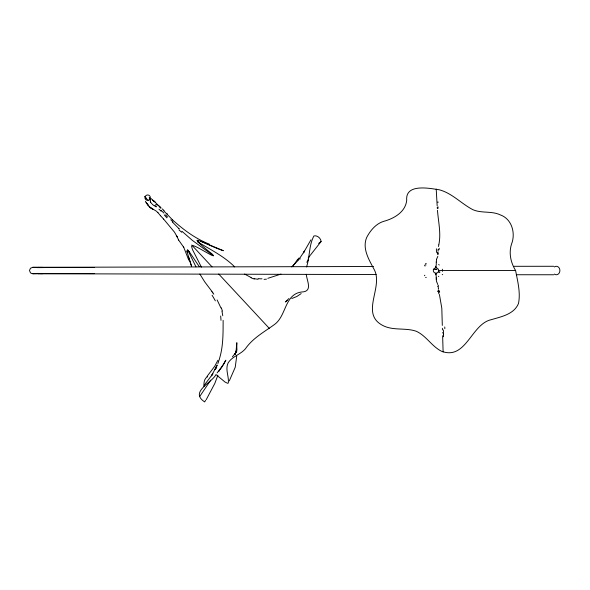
<?xml version="1.0" encoding="UTF-8"?>
<svg xmlns="http://www.w3.org/2000/svg" width="590" height="590" viewBox="0 0 590 590"><rect width="100%" height="100%" fill="white"/><g stroke="black" fill="none" stroke-linecap="round" stroke-linejoin="round"><path stroke-width="0.89" d="M236.819 350.969L236.819 342.702L235.948 352.54L236.738 348.852M436.253 262.026L436.6 259.276M436.253 262.122L436.261 265.286M438.038 254.732L437.964 252.498M236.738 355.984L235.226 367.282L229.289 380.904M438.127 249.813L438.178 249.157M438.097 250.241L438.001 251.325M436.261 275.759L436.187 277.573M436.261 266.134L435.966 267.853M298.186 259.666L298.865 258.066L300.317 258.966M438.518 246.517L438.79 244.946M438.842 244.68C441.209 233.234 438.318 221.722 437.478 210.291M306.542 266.953C309.898 256.901 308.872 245.086 313.946 235.919C317.191 235.027 320.916 238.294 321.115 241.509L318.607 243.471M308.71 257.299L307.98 260.588L306.756 262.248M235.948 352.54L236.31 350.858L234.938 354.597M205.563 400.322L204.678 401.923C189.228 391.812 211.854 382.91 215.977 374.554L225.048 382.055L227.585 383.301L228.323 383.035C229.127 376.391 224.938 369.303 228.183 362.813C232.246 356.353 240.469 354.546 245.366 348.867C252.8 338.018 264.305 331.941 274.616 324.397C286.467 315.739 284.557 294.344 301.446 292.013C313.165 291.777 306.903 281.032 306.269 274.291M436.703 258.929L437.802 256.407M219.377 358.963C223.308 346.507 223.101 333.254 223.123 320.326M219.222 359.48L218.728 361.014M218.558 361.523L218.219 362.548M217.872 363.565L218.049 363.057M217.887 375.181L214.812 383.434L206.205 399.725M217.172 365.616L217.349 365.107M216.633 367.15L216.81 366.641M216.073 368.676L216.257 368.167M201.404 267.137L192.502 249.636L191.573 246.428L192.274 245.676C193.874 243.987 218.735 260.861 212.23 254.113C180.378 228.551 207.341 245.713 223.381 250.706L202.982 242.195M216.22 366.729L215.048 369.613L216.884 365.129M442.338 269.202L442.507 271.363M215.741 367.887L211.463 375.815L212.887 373.78L204.14 385.351M217.88 360.32L214.716 366.257L206.928 376.553M310.93 239.828L303.474 252.837L304.388 251.075M304.02 251.775L298.577 259.939L291.696 266.909M210.66 380.211L210.387 380.639M292.625 266.569L297.751 259.187M210.246 380.852L199.848 396.296M218.706 371.589L219.62 370.291M234.665 354.354L236.664 351.552L234.665 354.354L235.646 352.975M217.12 372.924L223.757 364.015L225.823 360.188L221.818 367.253M310.532 254.946L321.115 241.509M220.077 369.635L221.368 367.858M310.089 255.551L309.049 256.96A31.845 31.676 -70.4 0 1 308.216 257.896M232.423 356.795L235.72 352.872M424.38 275.714L424.866 275.25M288.886 298.562L285.368 301.962L287.293 300.391M301.18 293.591L296.77 296.541L291.784 298.518M207.665 376.656C204.111 378.389 203.749 382.873 203.985 386.369M438.429 276.467L438.82 276.282M280.965 274.099L267.845 278.325M425.611 277.558L426.253 277.359M376.169 274.542L32.693 273.723L33.947 273.487L31.521 273.495L30.437 272.786L29.5 270.522L30.437 268.258L32.693 267.322L373.588 266.503M37.008 267.617L43.697 267.594M41.381 267.594L42.539 267.373L32.782 267.329M39.301 273.421L37.008 273.421M43.697 273.45L32.782 273.716M266.459 279.159L264.055 279.372M65.446 267.499L94.385 267.454L39.847 267.41M39.338 273.635L38.151 273.642L42.539 273.671L41.381 273.45M39.847 273.627L94.385 273.583L65.446 273.539M553.796 266.282L513.956 266.304M438.636 270.522A2.67 2.67 0 0 0 434.631 268.207A2.67 2.67 0 0 0 434.631 272.831A2.67 2.67 0 0 0 438.636 270.522L515.601 270.522C517.614 281.231 520.712 292.655 518.485 303.496C514.023 314.396 501.242 316.697 491.19 319.699C471.204 324.043 466.144 360.527 441.504 351.249C431.762 346.382 426.29 335.85 416.385 331.307C406.009 327.627 394.386 330.658 384.186 326.159C358.447 314.441 384.621 286.858 373.743 268.708C368.757 259.334 362.135 248.397 366.648 237.549C370.277 230.55 375.904 223.721 383.714 221.339C394.054 218.573 405.522 212.024 406.709 200.276C405.205 183.343 429.321 188.284 439.321 189.796C452.228 193.262 461.365 203.756 472.981 209.738C481.617 213.492 491.676 210.763 500.283 214.885C511.22 218.713 515.254 231.523 512.26 241.981C508.388 251.694 510.291 261.82 515.601 270.522M553.796 274.763L516.309 274.741M433.318 269.35L435.243 269.335M39.338 267.41L38.151 267.403L39.301 267.617M435.641 269.335L436.976 269.379M258.051 279.299L254.703 278.775M198.277 240.322L196.898 240.314L200.18 243.729M425.567 263.494L426.386 263.819M200.755 241.251L202.377 241.93M156.107 206.81L154.89 206.249M209.317 244.12C195.386 238.685 183.394 229.717 172.494 219.819M251.163 277.573L244.599 274.055M439.27 264.984L438.665 264.519M425.125 264.622L425.914 265.08M197.451 241.723C210.254 249.511 223.986 256.178 234.709 266.901M149.941 198.491L149.218 197.657L150.184 198.454M154.676 201.751L160.871 207.96M153.459 200.843L154.528 201.647L152.648 200.187L155.613 202.422M154.233 201.441L151.114 198.572M424.409 265.507L425.102 266.053M213.565 255.824L192.333 240.359L181.949 231.258M150.752 207.982L153.201 209.472L149.89 207.267L146.165 202.746M149.89 207.267L156.357 211.161L157.987 212.702M153.702 205.482L152.412 204.317M172.531 219.856L163.806 210.881M178.785 228.448L172.405 222.039M144.97 196.477L146.187 198.247M145.029 196.536L145.088 196.839M151.932 203.852L150.679 202.348M163.865 213.079L161.173 210.328M188.793 260.212L183.748 247.313L178.659 240.108M163.622 219.089L160.546 215.77M146.475 203.167L146.991 203.712M147.397 199.737L146.283 198.432M165.561 214.834L167.582 217.017M191.757 245.056L212.046 266.864M218.72 274.026L269.357 328.438M163.614 219.082L174.566 232.254L177.148 236.907L176.395 235.307M159.964 206.972L160.923 208.019L159.049 205.962M157.958 212.673L160.539 215.763M188.026 250.33L189.678 252.594M211.98 291.49L204.693 281.828L199.877 274.077M199.236 266.562C189.043 251.864 182.288 238.618 191.507 265.935M212.902 292.832L213.794 294.211M146.327 202.997L145.435 201.308M183.365 246.635L183.748 247.321M217.127 299.949L220.97 307.995M187.679 249.843L195.983 266.872M178.652 240.093L177.133 236.878M437.78 284.513L436.438 281.165L436.202 277.757M191.492 266.142L188.542 256.982M186.838 251.156L187.141 252.336M439.425 294.528L441.807 308.201L442.308 325.415M221.973 311.114L222.762 315.753M436.099 273.996L435.966 273.192M436.165 274.343L436.261 274.911M438.599 290.192L438.835 291.659M150.288 199.523L150.428 201.116M438.223 286.401L438.355 288.414M437.352 208.639L437.249 207.179M437.994 252.992L438.016 253.331M437.153 205.726L436.217 189.073M443.112 351.965L442.633 335.732M442.397 328.276L442.456 329.921M442.544 332.613L442.559 333.026M436.253 278.812L436.261 279.321M443.444 333.962A26.705 4.396 87.3 0 1 443.503 336.772M443.385 329.935A48.616 2.64 87.9 0 1 443.525 334.088M444.823 328.652A55.519 3.533 88 0 1 444.764 326.956M438.886 293.886A24.175 5.9 64.5 0 1 438.363 291.003M439.13 291.858A14.145 0.656 76.3 0 1 439.071 291.571M439.624 292.271A14.057 1.224 72.9 0 1 439.314 290.841M437.684 286.371A66.574 6.556 -77 0 1 438.451 285.294M437.669 291.615A43.026 2.854 -86 0 1 437.78 290.944M438.311 288.864A41.123 1.423 82 0 1 438.392 289.248M435.435 274.018A25.525 4.86 52.4 0 1 435.656 275.073M437.979 202.613A28.91 1.106 87 0 1 437.935 201.824M438.082 208.292A58.631 7.522 88.7 0 1 437.972 206.751M436.445 251.252A38.284 12.22 -58.3 0 1 436.43 248.81M439.019 249.732A17.221 1.866 -74.2 0 1 439.255 248.272M437.426 253.132A77.556 8.658 66.9 0 1 436.386 251.886M437.699 254.047A45.216 2.53 84.7 0 1 437.603 253.656M435.656 265.972A25.525 4.86 -52.4 0 1 435.435 267.027M436.18 269.475A14.698 0.87 6.3 0 1 436.607 269.49M442.677 274.704A17.324 0.59 27.2 0 1 442.242 274.468M438.554 272.093A15.451 0.715 6.8 0 1 439.72 272.152M439.926 272.034A20.141 0.981 8.7 0 1 439.491 271.938M554.408 266.953A4.241 3.562 -90 0 1 559.018 267.742A4.241 3.562 -90 0 1 559.018 273.295A4.241 3.562 -90 0 1 554.408 274.092M65.269 267.594A3.053 1.239 -90 0 1 65.969 267.594M65.969 273.45A3.053 1.239 -90 0 1 65.269 273.45M261.997 278.812A28.357 23.821 9.9 0 1 258.103 278.635M254.688 278.849A16.859 16.262 20.2 0 1 254.106 278.709M254.047 278.915A16.763 15.805 18.7 0 1 251.06 277.787M220.653 316.026A44.552 34.205 84.4 0 1 220.992 320.333M221.287 307.855A20.532 19.418 80.7 0 1 222.334 311.019M212.083 295.251A92.475 85.071 53.3 0 1 215.35 300.856M211.891 291.541A53.911 53.668 35.5 0 1 212.82 292.891M146.01 198.225A31.926 2.744 32.9 0 1 146.136 198.218M181.779 232.29A20.65 9.462 47 0 1 178.954 229.879M179.434 228.986A17.309 6.453 45.7 0 1 178.814 228.404M172.988 221.951A18.423 2.109 43.9 0 1 170.761 219.731M166.859 217.843A24.013 3.525 43.6 0 1 164.278 214.878M162.221 208.882A39.928 9.654 56.4 0 1 164.079 210.578M158.961 209.177A19.831 8.282 68.7 0 1 161.114 211.257M155.554 204.73A29.389 11.203 63.7 0 1 157.759 205.01M155.937 206.552A31.314 7.626 49.3 0 1 156.328 206.729M155.76 206.058A31.226 7.714 -5.6 0 1 154.359 205.364M167.42 214.059A54.324 2.05 35.7 0 1 166.564 213.403M150.62 202.532A14.256 2.81 -72.3 0 1 150.303 201.419M149.713 199.981A16.771 2.581 -77.1 0 1 150.376 199.051M150.044 207.415L149.204 206.603L150.044 207.415M148.503 205.763L147.205 203.941L148.503 205.763M148.186 200.261A2.721 2.655 -42.9 0 0 149.639 195.806A2.721 2.655 -42.9 0 0 145.074 196.868A2.721 2.655 -42.9 0 0 148.186 200.261"/></g></svg>
